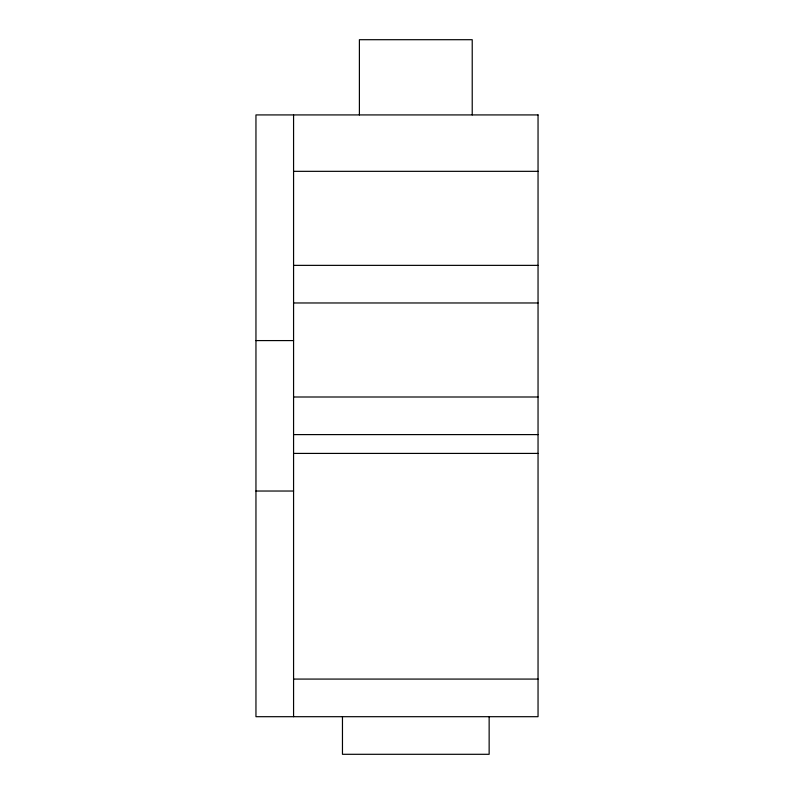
<?xml version="1.0" encoding="UTF-8"?>
<svg xmlns="http://www.w3.org/2000/svg" width="794" height="794" viewBox="0 0 794 794"><rect width="100%" height="100%" fill="white"/><g stroke="black" fill="none" stroke-linecap="round" stroke-linejoin="round"><path stroke-width="1.19" d="M293.572 171.335L538.044 171.335M293.572 265.365L538.044 265.365M293.572 302.971L538.044 302.971M255.956 340.586L293.572 340.586M293.572 397L538.044 397M293.572 434.606L538.044 434.606M293.572 453.414L538.044 453.414M255.956 491.029L293.572 491.029M293.572 679.078L538.044 679.078M489.144 716.694L489.144 754.3L342.462 754.3L342.462 716.694M472.222 114.922L472.222 39.7L359.394 39.7L359.394 114.922M293.572 114.922L293.572 716.694M538.044 114.922L255.956 114.922L255.956 716.694L538.044 716.694L538.044 114.922"/></g></svg>
